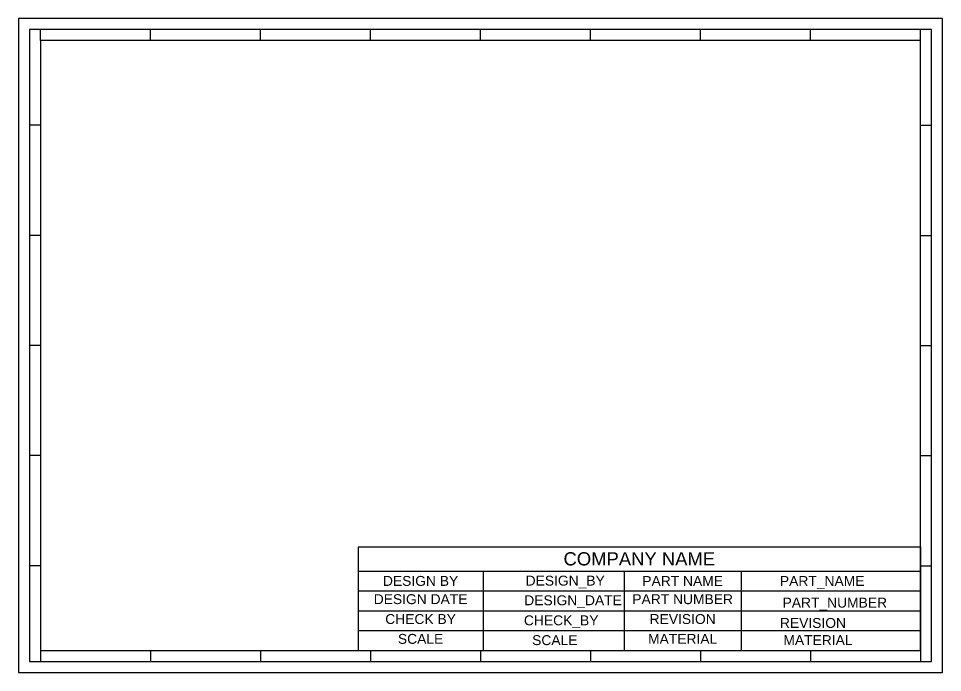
# Model space of a CAD drawing. Header units: millimetres. Extents: x 34830 to 39055, y 27793 to 28482.
# Drawn here: x 34829.6 to 35249.6, y 28184.9 to 28481.9 of the extents above; entities that cross this region are included whole.
import ezdxf

# ---------------------------------------------------------------- set-up
doc = ezdxf.new("R2010")
doc.units = ezdxf.units.MM
doc.layers.add('template', color=90, linetype='Continuous')
doc.styles.get("Standard").update_dxf_attribs({"font": 'arial.ttf'})

# ---------------------------------------------------------------- blocks, each defined once
blk = doc.blocks.new('*T201')
at = {"color": 0, "linetype": 'ByBlock', "lineweight": -2, "transparency": 16777216}
for p, q in [((0, 0), (255.62, 0)), ((0, 0), (0, -47.09)), ((255.62, 0), (255.62, -47.09)), ((0, -11.02), (255.62, -11.02)), ((56.77, -11.02), (56.77, -47.09)), ((120.95, -11.02), (120.95, -47.09)), ((174.05, -11.02), (174.05, -47.09)), ((0, -20.04), (255.62, -20.04)), ((0, -29.06), (255.62, -29.06)), ((0, -38.07), (255.62, -38.07)), ((0, -47.09), (255.62, -47.09))]:
    blk.add_line(p, q, dxfattribs=at)
at = {"color": 0, "transparency": 16777216}
for s, insert, char_height, width, attachment_point in [('COMPANY NAME', (127.81, -5.51), 6, 252.6206, 5), ('DESIGN BY', (28.39, -15.53), 4.5, 53.7729, 5), ('PART NAME', (147.5, -15.53), 4.5, 50.1034, 5), ('DESIGN DATE', (28.39, -21.54), 4.5, 53.7729, 2), ('PART NUMBER', (147.5, -21.54), 4.5, 50.1034, 2), ('CHECK BY', (28.39, -30.56), 4.5, 53.7729, 2), ('REVISION', (147.5, -30.56), 4.5, 50.1034, 2), ('SCALE', (28.39, -39.57), 4.5, 53.7729, 2), ('MATERIAL', (147.5, -39.57), 4.5, 50.1034, 2)]:
    blk.add_mtext(s, dxfattribs=dict(at, insert=insert, char_height=char_height, width=width, attachment_point=attachment_point))

msp = doc.modelspace()

# ---------------------------------------------------------------- linework, layer by layer
at = {"layer": 'template'}
for p, q in [((34839.62362, 28471.93323), (34839.62362, 28476.93323)), ((34889.62362, 28471.93323), (34889.62362, 28476.93323)), ((34939.62362, 28471.93323), (34939.62362, 28476.93323)), ((34989.62362, 28471.93323), (34989.62362, 28476.93323)), ((35039.62362, 28471.93323), (35039.62362, 28476.93323)), ((35089.62362, 28471.93323), (35089.62362, 28476.93323)), ((35139.62362, 28471.93323), (35139.62362, 28476.93323)), ((35189.62362, 28471.93323), (35189.62362, 28476.93323)), ((35239.62362, 28471.93323), (35239.62362, 28476.93323)), ((34839.62362, 28433.43323), (34834.62362, 28433.43323)), ((35239.62362, 28433.43323), (35244.62362, 28433.43323)), ((34839.62362, 28383.43323), (34834.62362, 28383.43323)), ((35239.62362, 28383.43323), (35244.62362, 28383.43323)), ((34839.62362, 28333.43323), (34834.62362, 28333.43323)), ((35239.62362, 28333.43323), (35244.62362, 28333.43323)), ((34839.62362, 28283.43323), (34834.62362, 28283.43323)), ((35239.62362, 28283.43323), (35244.62362, 28283.43323)), ((34839.62362, 28233.43323), (34834.62362, 28233.43323)), ((35239.62362, 28233.43323), (35244.62362, 28233.43323)), ((34839.62362, 28194.93323), (34839.62362, 28189.93323)), ((34889.62362, 28194.93323), (34889.62362, 28189.93323)), ((34939.62362, 28194.93323), (34939.62362, 28189.93323)), ((34989.62362, 28194.93323), (34989.62362, 28189.93323)), ((35039.62362, 28194.93323), (35039.62362, 28189.93323)), ((35089.62362, 28194.93323), (35089.62362, 28189.93323)), ((35139.62362, 28194.93323), (35139.62362, 28189.93323)), ((35189.62362, 28194.93323), (35189.62362, 28189.93323)), ((35239.62362, 28194.93323), (35239.62362, 28189.93323))]:
    msp.add_line(p, q, dxfattribs=at)
for points in [[(34829.62362, 28184.93323), (35249.62362, 28184.93323), (35249.62362, 28481.93323), (34829.62362, 28481.93323)], [(34834.62362, 28189.93323), (35244.62362, 28189.93323), (35244.62362, 28476.93323), (34834.62362, 28476.93323)], [(34839.62362, 28194.93323), (35239.62362, 28194.93323), (35239.62362, 28471.93323), (34839.62362, 28471.93323)]]:
    msp.add_lwpolyline(points, close=True, dxfattribs=at)

# ---------------------------------------------------------------- block references
msp.add_blockref('*T201', (34984.00298, 28242.02538))

# ---------------------------------------------------------------- texts
at = {"color": 0}
for tag, p, s in [('DESIGN_BY', (35060.13933, 28224.40451), 'KIRAN_K_B'), ('PART_NAME', (35175.71846, 28224.24991), 'CASING'), ('DESIGN_DATE', (35059.51518, 28215.48046), '24.06.2021'), ('PART_NUMBER', (35176.91839, 28214.40351), 'MBA001'), ('CHECK_BY', (35059.35831, 28206.36765), 'MENTOR'), ('REVISION', (35175.71846, 28205.18018), '0'), ('SCALE', (35063.09647, 28197.3787), '1:1'), ('MATERIAL', (35177.29767, 28197.39551), 'CAST_IRON')]:
    msp.add_attdef(tag, p, s, height=4.5, dxfattribs=at)

doc.saveas('drawing.dxf')
